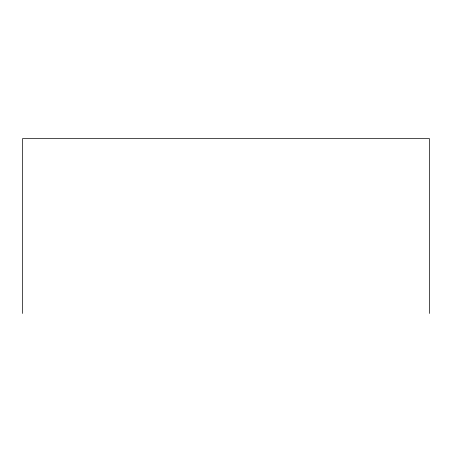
<?xml version="1.0" encoding="UTF-8"?>
<svg xmlns="http://www.w3.org/2000/svg" width="452" height="452" viewBox="0 0 452 452"><rect width="100%" height="100%" fill="white"/><g stroke="black" fill="none" stroke-linecap="round" stroke-linejoin="round"><path stroke-width="0.68" d="M429.4 313.456L429.4 138.544L22.6 138.544L22.6 313.456"/></g></svg>
